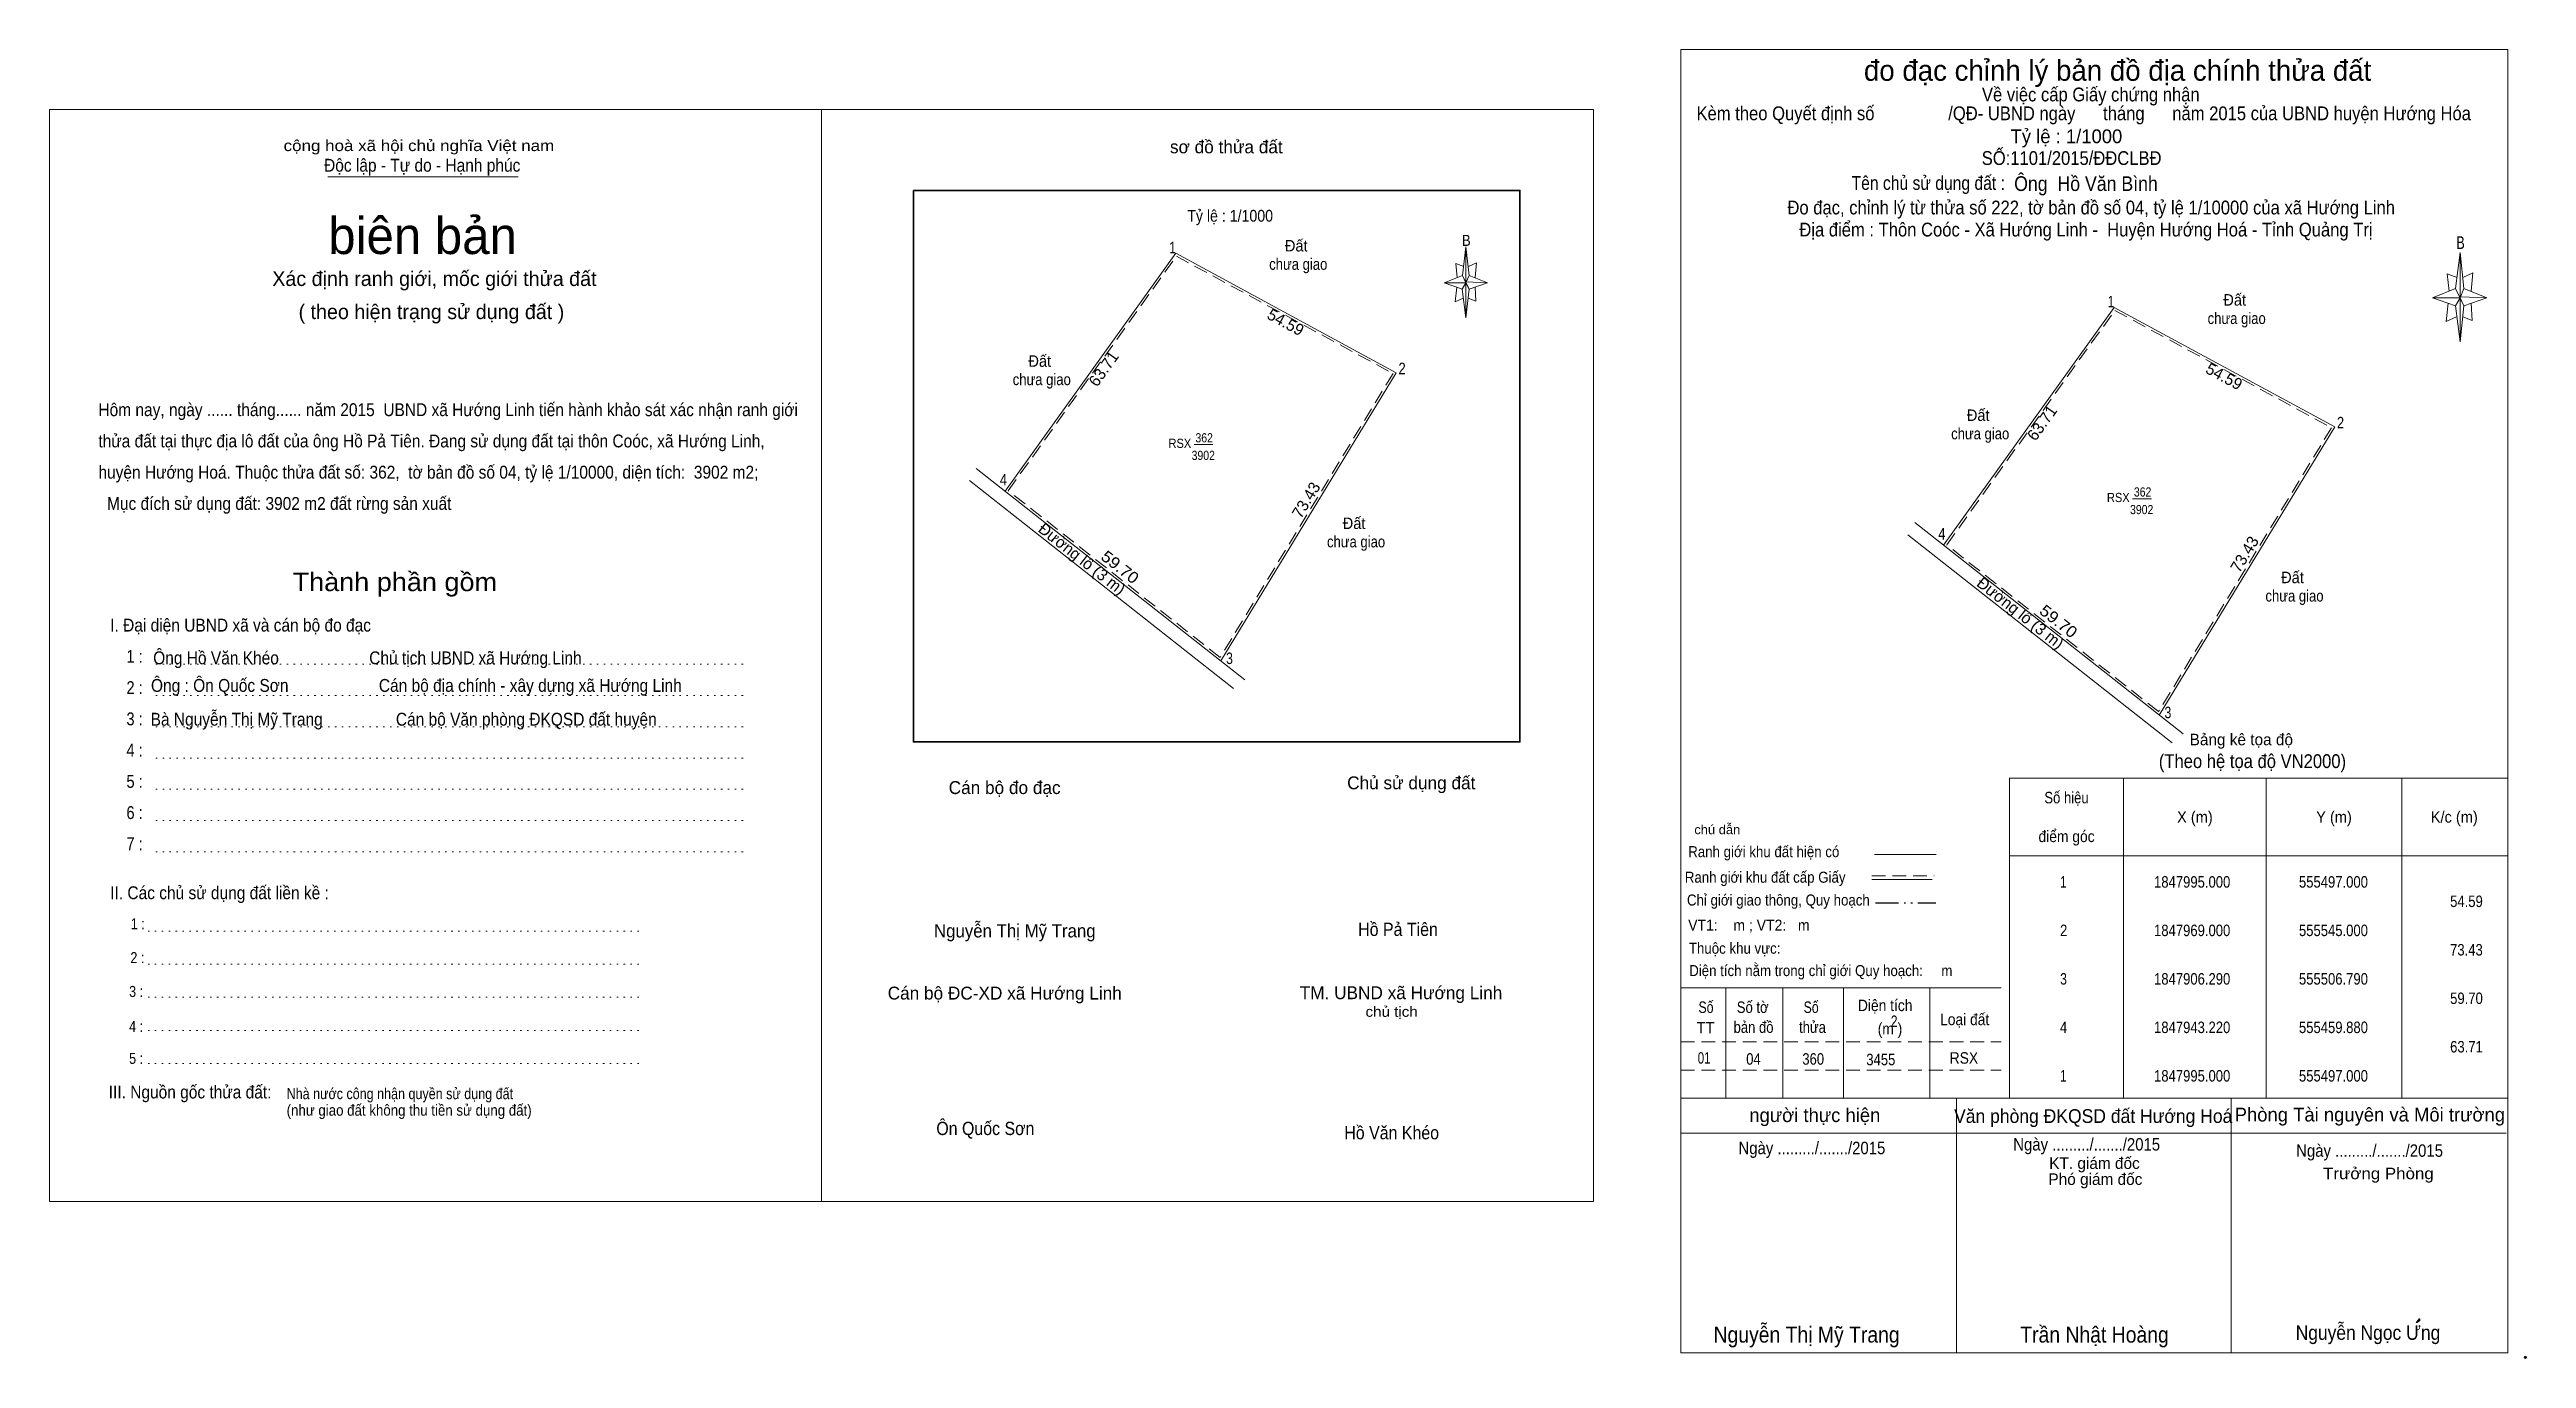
# Model space of a CAD drawing. Header units: metres. Extents: x 555048 to 555587, y 1847766 to 1848051.
import ezdxf
from ezdxf.enums import TextEntityAlignment as Align

# ---------------------------------------------------------------- set-up
doc = ezdxf.new("R2010")
doc.units = ezdxf.units.M
doc.header["$PDMODE"] = 32
doc.header["$PDSIZE"] = 0.5
for name, pattern in [('DASH_DOUBLE_DOT', [9.2, 5, -1.2, 0.3, -1.2, 0.3, -1.2]), ('DOTTED', [1.5, 0.3, -1.2]), ('MEDIUM_DASHED', [4.5, 3, -1.5])]:
    doc.linetypes.add(name, pattern=pattern)
for name, color, linetype, lineweight in [('1', 7, 'DOTTED', 13), ('11', 7, 'Continuous', 13), ('5', 7, 'Continuous', 13), ('63', 7, 'Continuous', 13)]:
    doc.layers.add(name, color=color, linetype=linetype, lineweight=lineweight)
for name, color, linetype in [('22', 7, 'Continuous'), ('34', 7, 'Continuous'), ('51', 7, 'Continuous')]:
    doc.layers.add(name, color=color, linetype=linetype)

msp = doc.modelspace()

# ---------------------------------------------------------------- hatches: boundary and pattern name
at = {"layer": '5'}
msp.add_hatch(color=256, dxfattribs=at).paths.add_polyline_path([(555563.52, 1847774.51), (555563.52, 1847774.71), (555563.52, 1847774.71), (555563.52, 1847774.91), (555563.32, 1847774.91), (555563.32, 1847774.91), (555563.32, 1847774.71), (555562.72, 1847774.11), (555562.92, 1847774.11)])
msp.add_hatch(color=256, dxfattribs=at).paths.add_polyline_path([(555563.52, 1847774.51), (555563.52, 1847774.71), (555563.52, 1847774.71), (555563.52, 1847774.91), (555563.32, 1847774.91), (555563.32, 1847774.91), (555563.32, 1847774.71), (555562.72, 1847774.11), (555562.92, 1847774.11)])

# ---------------------------------------------------------------- linework, layer by layer
at = {"layer": '1'}
for p, q in [((555070.8, 1847917.33), (555198.8, 1847917.33)), ((555070.8, 1847917.33), (555198.8, 1847917.33)), ((555070.8, 1847910.53), (555198.8, 1847910.53)), ((555070.8, 1847910.53), (555198.8, 1847910.53)), ((555070.8, 1847903.73), (555198.8, 1847903.73)), ((555070.8, 1847903.73), (555198.8, 1847903.73)), ((555070.8, 1847896.93), (555198.8, 1847896.93)), ((555070.8, 1847896.93), (555198.8, 1847896.93)), ((555070.8, 1847890.13), (555198.8, 1847890.13)), ((555070.8, 1847890.13), (555198.8, 1847890.13)), ((555070.8, 1847883.33), (555198.8, 1847883.33)), ((555070.8, 1847883.33), (555198.8, 1847883.33)), ((555070.8, 1847876.53), (555198.8, 1847876.53)), ((555070.8, 1847876.53), (555198.8, 1847876.53)), ((555069.12, 1847859.25), (555176.48, 1847859.25)), ((555069.12, 1847859.25), (555176.48, 1847859.25)), ((555069.12, 1847852.05), (555176.48, 1847852.05)), ((555069.12, 1847852.05), (555176.48, 1847852.05)), ((555069.12, 1847844.85), (555176.48, 1847844.85)), ((555069.12, 1847844.85), (555176.48, 1847844.85)), ((555069.12, 1847837.65), (555176.48, 1847837.65)), ((555069.12, 1847837.65), (555176.48, 1847837.65)), ((555069.12, 1847830.45), (555176.48, 1847830.45)), ((555069.12, 1847830.45), (555176.48, 1847830.45))]:
    msp.add_line(p, q, dxfattribs=at)
at = {"layer": '1', "linetype": 'Continuous'}
for points in [[(555047.68, 1847800.45), (555047.68, 1848038.05), (555215.68, 1848038.05), (555215.68, 1847800.45)], [(555047.68, 1847800.45), (555047.68, 1848038.05), (555215.68, 1848038.05), (555215.68, 1847800.45)], [(555383.68, 1847800.45), (555383.68, 1848038.05), (555215.68, 1848038.05), (555215.68, 1847800.45)], [(555383.68, 1847800.45), (555383.68, 1848038.05), (555215.68, 1848038.05), (555215.68, 1847800.45)]]:
    msp.add_lwpolyline(points, close=True, dxfattribs=at)
at = {"layer": '1', "linetype": 'Continuous', "lineweight": 35}
msp.add_lwpolyline([(555235.68, 1848020.45), (555367.68, 1848020.45), (555367.68, 1847900.45), (555235.68, 1847900.45)], close=True, dxfattribs=at)
msp.add_lwpolyline([(555235.68, 1848020.45), (555367.68, 1848020.45), (555367.68, 1847900.45), (555235.68, 1847900.45)], close=True, dxfattribs=at)
at = {"layer": '11'}
msp.add_line((555108.24, 1848023.41), (555149.68, 1848023.41), dxfattribs=at)
msp.add_line((555108.24, 1848023.41), (555149.68, 1848023.41), dxfattribs=at)
at = {"layer": '5'}
for p, q in [((555355.2, 1848001.97), (555355.92, 1848008.21)), ((555355.2, 1848001.97), (555355.92, 1848008.21)), ((555571.28, 1847999.11), (555572.28, 1848006.91)), ((555571.28, 1847999.11), (555572.28, 1848006.91)), ((555355.2, 1847998.93), (555351.2, 1848000.37)), ((555355.2, 1847998.93), (555351.2, 1848000.37)), ((555356.64, 1847998.93), (555355.92, 1847992.69)), ((555356.64, 1847998.93), (555355.92, 1847992.69)), ((555356.64, 1848001.97), (555360.64, 1848000.37)), ((555356.64, 1848001.97), (555360.64, 1848000.37)), ((555357.92, 1847999.41), (555358.08, 1847996.37)), ((555357.92, 1847999.41), (555358.08, 1847996.37)), ((555573.08, 1847999.11), (555578.08, 1847997.11)), ((555573.08, 1847999.11), (555578.08, 1847997.11)), ((555358.08, 1847996.37), (555356.4, 1847997.01)), ((555358.08, 1847996.37), (555356.4, 1847997.01)), ((555571.28, 1847995.31), (555566.28, 1847997.11)), ((555571.28, 1847995.31), (555566.28, 1847997.11)), ((555573.08, 1847995.31), (555572.28, 1847987.51)), ((555573.08, 1847995.31), (555572.28, 1847987.51)), ((555574.88, 1847992.11), (555572.88, 1847992.91)), ((555574.88, 1847992.11), (555572.88, 1847992.91)), ((555574.68, 1847995.91), (555574.88, 1847992.11)), ((555574.68, 1847995.91), (555574.88, 1847992.11)), ((555444.84, 1847875.95), (555458.28, 1847875.95)), ((555444.84, 1847875.95), (555458.28, 1847875.95)), ((555444.24, 1847870.51), (555457.4, 1847870.51)), ((555444.24, 1847870.51), (555457.4, 1847870.51)), ((555402.68, 1847846.89), (555472.4, 1847846.89)), ((555402.68, 1847846.89), (555472.4, 1847846.89)), ((555412.52, 1847846.89), (555412.52, 1847835.15)), ((555412.52, 1847846.89), (555412.52, 1847835.15)), ((555424.86, 1847846.89), (555424.86, 1847835.15)), ((555424.86, 1847846.89), (555424.86, 1847835.15)), ((555438.12, 1847846.89), (555438.12, 1847835.15)), ((555438.12, 1847846.89), (555438.12, 1847835.15)), ((555456.88, 1847846.89), (555456.88, 1847835.15)), ((555456.88, 1847846.89), (555456.88, 1847835.15)), ((555412.52, 1847835.07), (555412.52, 1847822.91)), ((555412.52, 1847835.07), (555412.52, 1847822.91)), ((555424.86, 1847835.07), (555424.86, 1847822.91)), ((555424.86, 1847835.07), (555424.86, 1847822.91)), ((555438.12, 1847835.07), (555438.12, 1847822.91)), ((555438.12, 1847835.07), (555438.12, 1847822.91)), ((555456.88, 1847835.07), (555456.88, 1847822.91)), ((555456.88, 1847835.07), (555456.88, 1847822.91)), ((555402.68, 1847822.91), (555582.68, 1847822.91)), ((555402.68, 1847822.91), (555582.68, 1847822.91)), ((555462.68, 1847822.91), (555462.68, 1847767.51)), ((555462.68, 1847822.91), (555462.68, 1847767.51)), ((555522.48, 1847822.91), (555522.48, 1847767.51)), ((555522.48, 1847822.91), (555522.48, 1847767.51)), ((555402.68, 1847815.31), (555582.28, 1847815.31)), ((555402.68, 1847815.31), (555582.28, 1847815.31))]:
    msp.add_line(p, q, dxfattribs=at)
at = {"layer": '5', "linetype": 'MEDIUM_DASHED'}
for p, q in [((555444.24, 1847871.31), (555457.82, 1847871.31)), ((555444.24, 1847871.31), (555457.82, 1847871.31)), ((555402.68, 1847835.15), (555472.4, 1847835.15)), ((555402.68, 1847835.15), (555472.4, 1847835.15)), ((555402.68, 1847828.99), (555472.4, 1847828.99)), ((555402.68, 1847828.99), (555472.4, 1847828.99))]:
    msp.add_line(p, q, dxfattribs=at)
at = {"layer": '5', "linetype": 'DASH_DOUBLE_DOT', "lineweight": 25}
msp.add_line((555445.08, 1847865.43), (555458.16, 1847865.43), dxfattribs=at)
msp.add_line((555445.08, 1847865.43), (555458.16, 1847865.43), dxfattribs=at)
at = {"layer": '5'}
for points in [[(555402.68, 1848051.11), (555582.68, 1848051.11), (555582.68, 1847767.51), (555402.68, 1847767.51)], [(555402.68, 1848051.11), (555582.68, 1848051.11), (555582.68, 1847767.51), (555402.68, 1847767.51)], [(555355.92, 1848008.21), (555356.64, 1848001.97), (555355.92, 1848000.37)], [(555355.92, 1848008.21), (555356.64, 1848001.97), (555355.92, 1848000.37)], [(555572.28, 1848006.91), (555573.08, 1847999.11), (555572.28, 1847997.11)], [(555572.28, 1848006.91), (555573.08, 1847999.11), (555572.28, 1847997.11)], [(555355.92, 1848000.37), (555351.2, 1848000.37), (555355.2, 1848001.97), (555356.64, 1847998.93), (555360.64, 1848000.37), (555355.92, 1848000.53)], [(555355.92, 1848000.37), (555351.2, 1848000.37), (555355.2, 1848001.97), (555356.64, 1847998.93), (555360.64, 1848000.37), (555355.92, 1848000.53)], [(555355.92, 1848000.37), (555355.92, 1847992.69), (555355.12, 1847998.93)], [(555355.92, 1848000.37), (555355.92, 1847992.69), (555355.12, 1847998.93)], [(555572.28, 1847997.11), (555566.28, 1847997.11), (555571.28, 1847999.11), (555573.08, 1847995.31), (555578.08, 1847997.11), (555572.28, 1847997.31)], [(555572.28, 1847997.11), (555566.28, 1847997.11), (555571.28, 1847999.11), (555573.08, 1847995.31), (555578.08, 1847997.11), (555572.28, 1847997.31)], [(555572.28, 1847997.11), (555572.28, 1847987.51), (555571.28, 1847995.31)], [(555572.28, 1847997.11), (555572.28, 1847987.51), (555571.28, 1847995.31)], [(555563.52, 1847774.51), (555563.52, 1847774.71), (555563.52, 1847774.71), (555563.52, 1847774.91), (555563.32, 1847774.91), (555563.32, 1847774.91), (555563.32, 1847774.71), (555562.72, 1847774.11), (555562.92, 1847774.11)], [(555563.52, 1847774.51), (555563.52, 1847774.71), (555563.52, 1847774.71), (555563.52, 1847774.91), (555563.32, 1847774.91), (555563.32, 1847774.91), (555563.32, 1847774.71), (555562.72, 1847774.11), (555562.92, 1847774.11)]]:
    msp.add_lwpolyline(points, close=True, dxfattribs=at)
for points in [[(555355.44, 1848003.89), (555353.76, 1848004.53), (555354, 1848001.49)], [(555355.44, 1848003.89), (555353.76, 1848004.53), (555354, 1848001.49)], [(555356.48, 1848003.89), (555358.24, 1848004.69), (555357.92, 1848001.49)], [(555356.48, 1848003.89), (555358.24, 1848004.69), (555357.92, 1848001.49)], [(555355.92, 1848000.37), (555355.2, 1848001.97), (555351.2, 1848000.37)], [(555355.92, 1848000.37), (555355.2, 1848001.97), (555351.2, 1848000.37)], [(555353.92, 1847999.41), (555353.6, 1847996.21), (555355.36, 1847997.01)], [(555353.92, 1847999.41), (555353.6, 1847996.21), (555355.36, 1847997.01)], [(555355.92, 1848000.37), (555356.64, 1847998.93), (555360.64, 1848000.37)], [(555355.92, 1848000.37), (555356.64, 1847998.93), (555360.64, 1848000.37)], [(555572.28, 1847997.11), (555571.28, 1847999.11), (555566.28, 1847997.11)], [(555572.28, 1847997.11), (555571.28, 1847999.11), (555566.28, 1847997.11)], [(555571.68, 1848001.51), (555569.48, 1848002.31), (555569.88, 1847998.51)], [(555571.68, 1848001.51), (555569.48, 1848002.31), (555569.88, 1847998.51)], [(555572.88, 1848001.51), (555575.08, 1848002.51), (555574.68, 1847998.51)], [(555572.88, 1848001.51), (555575.08, 1848002.51), (555574.68, 1847998.51)], [(555569.68, 1847995.91), (555569.28, 1847991.91), (555571.48, 1847992.91)], [(555569.68, 1847995.91), (555569.28, 1847991.91), (555571.48, 1847992.91)], [(555572.28, 1847997.11), (555573.08, 1847995.31), (555578.08, 1847997.11)], [(555572.28, 1847997.11), (555573.08, 1847995.31), (555578.08, 1847997.11)]]:
    msp.add_lwpolyline(points, dxfattribs=at)
msp.add_point((555586.48, 1847766.51), dxfattribs=at)
at = {"layer": '63'}
for p, q in [((555255.65, 1847955.01), (555292.77, 1848006.79)), ((555292.77, 1848006.79), (555340.77, 1847980.79)), ((555459.88, 1847943.22), (555497, 1847995)), ((555497, 1847995), (555545, 1847969)), ((555340.77, 1847980.79), (555302.56, 1847918.08)), ((555545, 1847969), (555506.79, 1847906.29)), ((555296.75, 1847965.14), (555300.87, 1847965.14)), ((555305.36, 1847912.05), (555247.88, 1847957.3)), ((555307.78, 1847913.97), (555249.36, 1847959.96)), ((555500.98, 1847953.35), (555505.1, 1847953.35)), ((555509.59, 1847900.26), (555452.11, 1847945.51)), ((555512.01, 1847902.18), (555453.59, 1847948.17)), ((555499.05, 1847892.54), (555499.05, 1847822.91)), ((555530.08, 1847892.54), (555530.08, 1847822.91)), ((555559.63, 1847892.54), (555559.63, 1847822.91)), ((555474.23, 1847875.66), (555582.68, 1847875.66))]:
    msp.add_line(p, q, dxfattribs=at)
at = {"layer": '63', "linetype": 'MEDIUM_DASHED'}
for points in [[(555292.92, 1848006.14), (555340.07, 1847980.6), (555302.43, 1847918.82), (555256.33, 1847955.11)], [(555497.15, 1847994.35), (555544.3, 1847968.81), (555506.66, 1847907.03), (555460.56, 1847943.32)]]:
    msp.add_lwpolyline(points, close=True, dxfattribs=at)
at = {"layer": '63'}
msp.add_lwpolyline([(555474.23, 1847892.54), (555582.68, 1847892.54), (555582.68, 1847822.91), (555474.23, 1847822.91)], close=True, dxfattribs=at)

# ---------------------------------------------------------------- texts
at = {"layer": '1'}
for s, height, width, p in [('cộng hoà xã hội chủ nghĩa Việt nam', 2.4, 1.15, (555128.07, 1848029.01)), ('cộng hoà xã hội chủ nghĩa Việt nam', 2.4, 1.15, (555128.07, 1848029.01)), ('Độc lập - Tự do - Hạnh phúc', 2.8, 0.9, (555128.785, 1848024.53)), ('Độc lập - Tự do - Hạnh phúc', 2.8, 0.9, (555128.785, 1848024.53)), ('Thành phần gồm', 4, 1.1, (555122.825, 1847933.25)), ('Thành phần gồm', 4, 1.1, (555122.825, 1847933.25)), ('2', 2.5, 0.8, (555449.125, 1847838.39)), ('2', 2.5, 0.8, (555449.125, 1847838.39))]:
    msp.add_text(s, height=height, dxfattribs=dict(at, width=width)).set_placement(p, align=Align.CENTER)
for s, p in [('sơ đồ thửa đất', (555291.52, 1848028.53)), ('sơ đồ thửa đất', (555291.52, 1848028.53)), ('Cán bộ đo đạc', (555243.36, 1847889.09)), ('Cán bộ đo đạc', (555243.36, 1847889.09)), ('Chủ sử dụng đất', (555330.08, 1847890.13)), ('Chủ sử dụng đất', (555330.08, 1847890.13)), ('Cán bộ ĐC-XD xã Hướng Linh', (555230.08, 1847844.37)), ('Cán bộ ĐC-XD xã Hướng Linh', (555230.08, 1847844.37)), ('TM. UBND xã Hướng Linh', (555319.76, 1847844.45)), ('TM. UBND xã Hướng Linh', (555319.76, 1847844.45))]:
    msp.add_text(s, height=2.8, dxfattribs=at).set_placement(p)
for s, height, p in [('biên bản', 8, (555128.86, 1848006.61)), ('biên bản', 8, (555128.86, 1848006.61)), ('Xác định ranh giới, mốc giới thửa đất', 3.2, (555131.435, 1847999.65)), ('Xác định ranh giới, mốc giới thửa đất', 3.2, (555131.435, 1847999.65)), ('( theo hiện trạng sử dụng đất )', 3.2, (555130.785, 1847992.45)), ('( theo hiện trạng sử dụng đất )', 3.2, (555130.785, 1847992.45))]:
    msp.add_text(s, height=height, dxfattribs=at).set_placement(p, align=Align.CENTER)
for s, height, width, p in [('Hôm nay, ngày ...... tháng...... năm 2015  UBND xã Hướng Linh tiến hành khảo sát xác nhận ranh giới ', 2.8, 0.9, (555058.32, 1847971.33)), ('thửa đất tại thực địa lô đất của ông Hồ Pả Tiên. Đang sử dụng đất tại thôn Coóc, xã Hướng Linh, ', 2.8, 0.9, (555058.32, 1847964.53)), ('huyện Hướng Hoá. Thuộc thửa đất số: 362,  tờ bản đồ số 04, tỷ lệ 1/10000, diện tích:  3902 m2;', 2.8, 0.9, (555058.32, 1847957.73)), ('  Mục đích sử dụng đất: 3902 m2 đất rừng sản xuất', 2.8, 0.9, (555058.32, 1847950.93)), ('I. Đại diện UBND xã và cán bộ đo đạc ', 2.8, 0.9, (555060.88, 1847924.45)), ('I. Đại diện UBND xã và cán bộ đo đạc ', 2.8, 0.9, (555060.88, 1847924.45)), ('    1 : ', 2.8, 0.85, (555060.88, 1847917.65)), ('    1 : ', 2.8, 0.85, (555060.88, 1847917.65)), ('Ông Hồ Văn Khéo                     Chủ tịch UBND xã Hướng Linh', 2.8, 0.9, (555070.24, 1847917.33)), ('Ông Hồ Văn Khéo                     Chủ tịch UBND xã Hướng Linh', 2.8, 0.9, (555070.24, 1847917.33)), ('    2 : ', 2.8, 0.85, (555060.88, 1847910.85)), ('    2 : ', 2.8, 0.85, (555060.88, 1847910.85)), ('Ông : Ôn Quốc Sơn                     Cán bộ địa chính - xây dựng xã Hướng Linh', 2.8, 0.9, (555069.76, 1847911.33)), ('Ông : Ôn Quốc Sơn                     Cán bộ địa chính - xây dựng xã Hướng Linh', 2.8, 0.9, (555069.76, 1847911.33)), ('    3 :     ', 2.8, 0.85, (555060.88, 1847904.05)), ('    3 :     ', 2.8, 0.85, (555060.88, 1847904.05)), ('Bà Nguyễn Thị Mỹ Trang                 Cán bộ Văn phòng ĐKQSD đất huyện', 2.8, 0.9, (555069.68, 1847903.97)), ('Bà Nguyễn Thị Mỹ Trang                 Cán bộ Văn phòng ĐKQSD đất huyện', 2.8, 0.9, (555069.68, 1847903.97)), ('    4 : ', 2.8, 0.85, (555060.88, 1847897.25)), ('    4 : ', 2.8, 0.85, (555060.88, 1847897.25)), ('    5 : ', 2.8, 0.85, (555060.88, 1847890.45)), ('    5 : ', 2.8, 0.85, (555060.88, 1847890.45)), ('    6 : ', 2.8, 0.85, (555060.88, 1847883.65)), ('    6 : ', 2.8, 0.85, (555060.88, 1847883.65)), ('    7 : ', 2.8, 0.85, (555060.88, 1847876.85)), ('    7 : ', 2.8, 0.85, (555060.88, 1847876.85)), ('II. Các chủ sử dụng đất liền kề :', 2.8, 0.9, (555060.88, 1847866.21)), ('II. Các chủ sử dụng đất liền kề :', 2.8, 0.9, (555060.88, 1847866.21)), ('chủ tịch', 2.24, 1.1, (555334.08, 1847840.61)), ('chủ tịch', 2.24, 1.1, (555334.08, 1847840.61)), ('III. Nguồn gốc thửa đất:', 2.8, 0.9, (555060.56, 1847822.85)), ('III. Nguồn gốc thửa đất:', 2.8, 0.9, (555060.56, 1847822.85)), ('(như giao đất không thu tiền sử dụng đất)', 2.4, 0.9, (555099.28, 1847819.09)), ('(như giao đất không thu tiền sử dụng đất)', 2.4, 0.9, (555099.28, 1847819.09)), ('Nhà nước công nhận quyền sử dụng đất', 2.4, 0.85, (555099.28, 1847822.69)), ('Nhà nước công nhận quyền sử dụng đất', 2.4, 0.85, (555099.28, 1847822.69))]:
    msp.add_text(s, height=height, dxfattribs=dict(at, width=width)).set_placement(p)
at = {"layer": '11', "width": 0.85}
for s, p in [('1 :   ', (555068.02, 1847859.65)), ('1 :   ', (555068.02, 1847859.65)), ('2 :   ', (555067.94, 1847852.29)), ('2 :   ', (555067.94, 1847852.29)), ('3 :', (555066.52, 1847844.93)), ('3 :', (555066.52, 1847844.93)), ('4 :', (555066.52, 1847837.33)), ('4 :', (555066.52, 1847837.33)), ('5 :', (555066.52, 1847830.37)), ('5 :', (555066.52, 1847830.37))]:
    msp.add_text(s, height=2.4, dxfattribs=at).set_placement(p, align=Align.CENTER)
at = {"layer": '22'}
for s, width, p in [('Nguyễn Thị Mỹ Trang', 0.95, (555240.16, 1847857.89)), ('Nguyễn Thị Mỹ Trang', 0.95, (555240.16, 1847857.89)), ('Hồ Pả Tiên', 0.9, (555332.48, 1847858.21)), ('Ôn Quốc Sơn', 0.9, (555240.67, 1847814.88)), ('Hồ Văn Khéo', 0.9, (555329.46, 1847813.95))]:
    msp.add_text(s, height=2.88, dxfattribs=dict(at, width=width)).set_placement(p)
at = {"layer": '34', "width": 0.9}
msp.add_text('Ông  Hồ Văn Bình', height=3.2, dxfattribs=at).set_placement((555475.24, 1848020.33))
msp.add_text('Ông  Hồ Văn Bình', height=3.2, dxfattribs=at).set_placement((555475.24, 1848020.33))
at = {"layer": '5'}
for s, height, p in [('đo đạc chỉnh lý bản đồ địa chính thửa đất', 4.5, (555497.75, 1848044.31)), ('đo đạc chỉnh lý bản đồ địa chính thửa đất', 4.5, (555497.75, 1848044.31)), ('Tỷ lệ : 1/1000', 3, (555486.615, 1848030.73)), ('Tỷ lệ : 1/1000', 3, (555486.615, 1848030.73)), ('Bảng kê tọa độ', 2.5, (555524.675, 1847899.71)), ('Bảng kê tọa độ', 2.5, (555524.675, 1847899.71)), ('người thực hiện', 3, (555431.86, 1847817.71)), ('người thực hiện', 3, (555431.86, 1847817.71)), ('Phòng Tài nguyên và Môi trường', 3, (555552.65, 1847817.83)), ('Phòng Tài nguyên và Môi trường', 3, (555552.65, 1847817.83)), ('KT. giám đốc', 2.5, (555492.72, 1847807.51)), ('KT. giám đốc', 2.5, (555492.72, 1847807.51)), ('Phó giám đốc', 2.5, (555492.92, 1847804.03)), ('Phó giám đốc', 2.5, (555492.92, 1847804.03))]:
    msp.add_text(s, height=height, dxfattribs=at).set_placement(p, align=Align.CENTER)
for s, height, width, p in [('Về việc cấp Giấy chứng nhận', 3, 0.9, (555491.92, 1848039.83)), ('Về việc cấp Giấy chứng nhận', 3, 0.9, (555491.92, 1848039.83)), ('Kèm theo Quyết định số                /QĐ- UBND ngày      tháng      năm 2015 của UBND huyện Hướng Hóa', 3, 0.9, (555490.375, 1848035.73)), ('Kèm theo Quyết định số                /QĐ- UBND ngày      tháng      năm 2015 của UBND huyện Hướng Hóa', 3, 0.9, (555490.375, 1848035.73)), ('SỐ:1101/2015/ĐĐCLBĐ', 3, 0.9, (555487.745, 1848025.99)), ('SỐ:1101/2015/ĐĐCLBĐ', 3, 0.9, (555487.745, 1848025.99)), ('Tên chủ sử dụng đất :', 3, 0.85, (555456.545, 1848020.57)), ('Tên chủ sử dụng đất :', 3, 0.85, (555456.545, 1848020.57)), ('Đo đạc, chỉnh lý từ thửa số 222, tờ bản đồ số 04, tỷ lệ 1/10000 của xã Hướng Linh', 3, 0.9, (555492.005, 1848015.23)), ('Địa điểm : Thôn Coóc - Xã Hướng Linh -  Huyện Hướng Hoá - Tỉnh Quảng Trị ', 3, 0.9, (555491.365, 1848010.43)), ('Địa điểm : Thôn Coóc - Xã Hướng Linh -  Huyện Hướng Hoá - Tỉnh Quảng Trị ', 3, 0.9, (555491.365, 1848010.43)), ('B', 2.755, 0.75, (555572.38, 1848007.71)), ('B', 2.755, 0.75, (555572.38, 1848007.71)), ('(Theo hệ tọa độ VN2000)', 3, 0.9, (555527.1, 1847894.75)), ('(Theo hệ tọa độ VN2000)', 3, 0.9, (555527.1, 1847894.75)), ('chú dẫn', 2, 1.05, (555410.63, 1847880.35)), ('chú dẫn', 2, 1.05, (555410.63, 1847880.35)), ('Ranh giới khu đất hiện có ', 2.4, 0.9, (555421.15, 1847875.35)), ('Ranh giới khu đất hiện có ', 2.4, 0.9, (555421.15, 1847875.35)), ('Ranh giới khu đất cấp Giấy', 2.4, 0.9, (555421.05, 1847869.79)), ('Ranh giới khu đất cấp Giấy', 2.4, 0.9, (555421.05, 1847869.79)), ('Chỉ giới giao thông, Quy hoạch', 2.4, 0.9, (555423.925, 1847864.83)), ('Chỉ giới giao thông, Quy hoạch', 2.4, 0.9, (555423.925, 1847864.83)), ('VT1:    m ; VT2:   m', 2.4, 0.95, (555417.51, 1847859.36)), ('VT1:    m ; VT2:   m', 2.4, 0.95, (555417.51, 1847859.36)), ('Thuộc khu vực: ', 2.4, 0.9, (555414.805, 1847854.33)), ('Thuộc khu vực: ', 2.4, 0.9, (555414.805, 1847854.33)), ('Diện tích nằm trong chỉ giới Quy hoạch:     m', 2.4, 0.9, (555433.16, 1847849.47)), ('Diện tích nằm trong chỉ giới Quy hoạch:     m', 2.4, 0.9, (555433.16, 1847849.47)), ('Số', 2.5, 0.8, (555408.175, 1847841.45)), ('Số', 2.5, 0.8, (555408.175, 1847841.45)), ('Số tờ', 2.5, 0.85, (555418.335, 1847841.45)), ('Số tờ', 2.5, 0.85, (555418.335, 1847841.45)), ('Số', 2.5, 0.8, (555431.055, 1847841.45)), ('Số', 2.5, 0.8, (555431.055, 1847841.45)), ('Diện tích', 2.5, 0.9, (555447.17, 1847841.85)), ('Diện tích', 2.5, 0.9, (555447.17, 1847841.85)), ('TT', 2.5, 0.95, (555408.085, 1847836.99)), ('TT', 2.5, 0.95, (555408.085, 1847836.99)), ('bản đồ', 2.5, 0.85, (555418.52, 1847837.11)), ('bản đồ', 2.5, 0.85, (555418.52, 1847837.11)), ('thửa', 2.5, 0.85, (555431.345, 1847837.11)), ('thửa', 2.5, 0.85, (555431.345, 1847837.11)), ('(m )', 2.5, 0.9, (555448.215, 1847836.77)), ('(m )', 2.5, 0.9, (555448.215, 1847836.77)), ('Loại đất', 2.5, 0.9, (555464.47, 1847838.79)), ('Loại đất', 2.5, 0.9, (555464.47, 1847838.79)), ('01', 2.5, 0.75, (555407.765, 1847830.41)), ('01', 2.5, 0.75, (555407.765, 1847830.41)), ('04', 2.5, 0.85, (555418.505, 1847830.19)), ('04', 2.5, 0.85, (555418.505, 1847830.19)), ('360', 2.5, 0.85, (555431.505, 1847830.19)), ('360', 2.5, 0.85, (555431.505, 1847830.19)), ('3455', 2.5, 0.85, (555446.22, 1847830.07)), ('3455', 2.5, 0.85, (555446.22, 1847830.07)), ('RSX', 2.5, 0.9, (555464.3, 1847830.41)), ('RSX', 2.5, 0.9, (555464.3, 1847830.41)), ('Văn phòng ĐKQSD đất Hướng Hoá', 3, 0.95, (555492.445, 1847817.51)), ('Văn phòng ĐKQSD đất Hướng Hoá', 3, 0.95, (555492.445, 1847817.51)), ('Ngày ........./......./2015', 2.7, 0.9, (555431.22, 1847810.71)), ('Ngày ........./......./2015', 2.7, 0.9, (555431.22, 1847810.71)), ('Ngày ........./......./2015', 2.7, 0.9, (555491.02, 1847811.51)), ('Ngày ........./......./2015', 2.7, 0.9, (555491.02, 1847811.51)), ('Ngày ........./......./2015', 2.7, 0.9, (555552.58, 1847810.15)), ('Ngày ........./......./2015', 2.7, 0.9, (555552.58, 1847810.15)), ('Trưởng Phòng', 2.5, 1.1, (555554.51, 1847805.27)), ('Trưởng Phòng', 2.5, 1.1, (555554.51, 1847805.27)), ('Nguyễn Thị Mỹ Trang', 3.5, 0.9, (555430.065, 1847769.71)), ('Nguyễn Thị Mỹ Trang', 3.5, 0.9, (555430.065, 1847769.71)), ('Trần Nhật Hoàng', 3.5, 0.9, (555492.73, 1847769.71)), ('Trần Nhật Hoàng', 3.5, 0.9, (555492.73, 1847769.71)), ('Nguyễn Ngọc Ưng', 3.15, 0.9, (555552.245, 1847770.31)), ('Nguyễn Ngọc Ưng', 3.15, 0.9, (555552.245, 1847770.31))]:
    msp.add_text(s, height=height, dxfattribs=dict(at, width=width)).set_placement(p, align=Align.CENTER)
at = {"layer": '5', "width": 0.9}
msp.add_text('B', height=2.4, dxfattribs=at).set_placement((555355.04, 1848008.37))
msp.add_text('B', height=2.4, dxfattribs=at).set_placement((555355.04, 1848008.37))
at = {"layer": '51', "width": 0.9}
msp.add_text('Tỷ lệ : 1/1000', height=2.56, dxfattribs=at).set_placement((555295.28, 1848013.65))
msp.add_text('Tỷ lệ : 1/1000', height=2.56, dxfattribs=at).set_placement((555295.28, 1848013.65))
at = {"layer": '63'}
for s, width, p in [(' 1', 0.75, (555292.77, 1848006.79)), (' 1', 0.75, (555497, 1847995)), (' 2', 0.85, (555342.82, 1847980.46)), (' 2', 0.85, (555547.05, 1847968.67)), (' 4', 0.85, (555256.07, 1847956.27)), (' 4', 0.85, (555460.3, 1847944.48)), (' 3', 0.8, (555305.21, 1847917.38)), (' 3', 0.8, (555509.44, 1847905.59)), ('54.59', 0.85, (555577.23, 1847864.5)), ('73.43', 0.85, (555577.22, 1847853.95)), ('59.70', 0.85, (555577.23, 1847843.4)), ('63.71', 0.85, (555577.23, 1847832.85))]:
    msp.add_text(s, height=2.5, dxfattribs=dict(at, width=width)).set_placement(p, align=Align.RIGHT)
for s, height, width, p in [('Đất ', 2.5, 0.95, (555319.44, 1848007.17)), ('chưa giao', 2.5, 0.85, (555319.44, 1848003.17)), ('Đất ', 2.5, 0.95, (555523.67, 1847995.38)), ('chưa giao', 2.5, 0.85, (555523.67, 1847991.38)), ('Đất ', 2.5, 0.95, (555263.62, 1847982.07)), ('chưa giao', 2.5, 0.85, (555263.62, 1847978.07)), ('Đất ', 2.5, 0.95, (555467.85, 1847970.28)), ('RSX', 2, 0.9, (555293.67, 1847964.42)), ('362', 2, 0.85, (555298.96, 1847965.62)), ('chưa giao', 2.5, 0.85, (555467.85, 1847966.28)), ('3902', 2, 0.85, (555298.765, 1847961.79)), ('362', 2, 0.85, (555503.19, 1847953.83)), ('RSX', 2, 0.9, (555497.9, 1847952.63)), ('3902', 2, 0.85, (555502.995, 1847950)), ('chưa giao', 2.5, 0.85, (555332.02, 1847942.77)), ('Đất ', 2.5, 0.95, (555332.02, 1847946.77)), ('chưa giao', 2.5, 0.85, (555536.25, 1847930.98)), ('Đất ', 2.5, 0.95, (555536.25, 1847934.98)), ('Số hiệu', 2.5, 0.85, (555486.63, 1847887.07)), ('X (m)', 2.5, 0.95, (555514.57, 1847882.85)), ('Y (m)', 2.5, 0.95, (555544.845, 1847882.85)), ('K/c (m)', 2.5, 0.95, (555571.02, 1847882.85)), ('điểm góc', 2.5, 0.9, (555486.64, 1847878.63)), (' 1', 2.5, 0.75, (555485.605, 1847868.72)), ('1847995.000', 2.5, 0.85, (555513.98, 1847868.72)), ('555497.000', 2.5, 0.85, (555544.725, 1847868.72)), (' 2', 2.5, 0.85, (555485.62, 1847858.17)), ('1847969.000', 2.5, 0.85, (555513.98, 1847858.17)), ('555545.000', 2.5, 0.85, (555544.725, 1847858.17)), (' 3', 2.5, 0.8, (555485.61, 1847847.62)), ('1847906.290', 2.5, 0.85, (555513.98, 1847847.62)), ('555506.790', 2.5, 0.85, (555544.725, 1847847.62)), (' 4', 2.5, 0.85, (555485.595, 1847837.07)), ('1847943.220', 2.5, 0.85, (555513.98, 1847837.07)), ('555459.880', 2.5, 0.85, (555544.725, 1847837.07)), (' 1', 2.5, 0.75, (555485.605, 1847826.52)), ('1847995.000', 2.5, 0.85, (555513.98, 1847826.52)), ('555497.000', 2.5, 0.85, (555544.725, 1847826.52))]:
    msp.add_text(s, height=height, dxfattribs=dict(at, width=width)).set_placement(p, align=Align.CENTER)
for s, rotation, p in [('54.59', 331.557, (555316.11, 1847990.668)), ('63.71', 54.364, (555278.093, 1847980.922)), ('54.59', 331.557, (555520.34, 1847978.878)), ('63.71', 54.364, (555482.323, 1847969.132)), ('73.43', 58.646, (555322.214, 1847952.42)), ('Đường lô (3 m)', 321.789, (555271.592, 1847939.301)), ('73.43', 58.646, (555526.444, 1847940.63)), ('Đường lô (3 m)', 321.789, (555475.822, 1847927.511))]:
    msp.add_text(s, height=2.5, rotation=rotation, dxfattribs=at).set_placement(p, align=Align.CENTER)
at = {"layer": '63', "width": 1.1}
for p in [(555279.887, 1847937.485), (555484.117, 1847925.695)]:
    msp.add_text('59.70', height=2.5, rotation=321.788, dxfattribs=at).set_placement(p, align=Align.CENTER)

doc.saveas('drawing.dxf')
